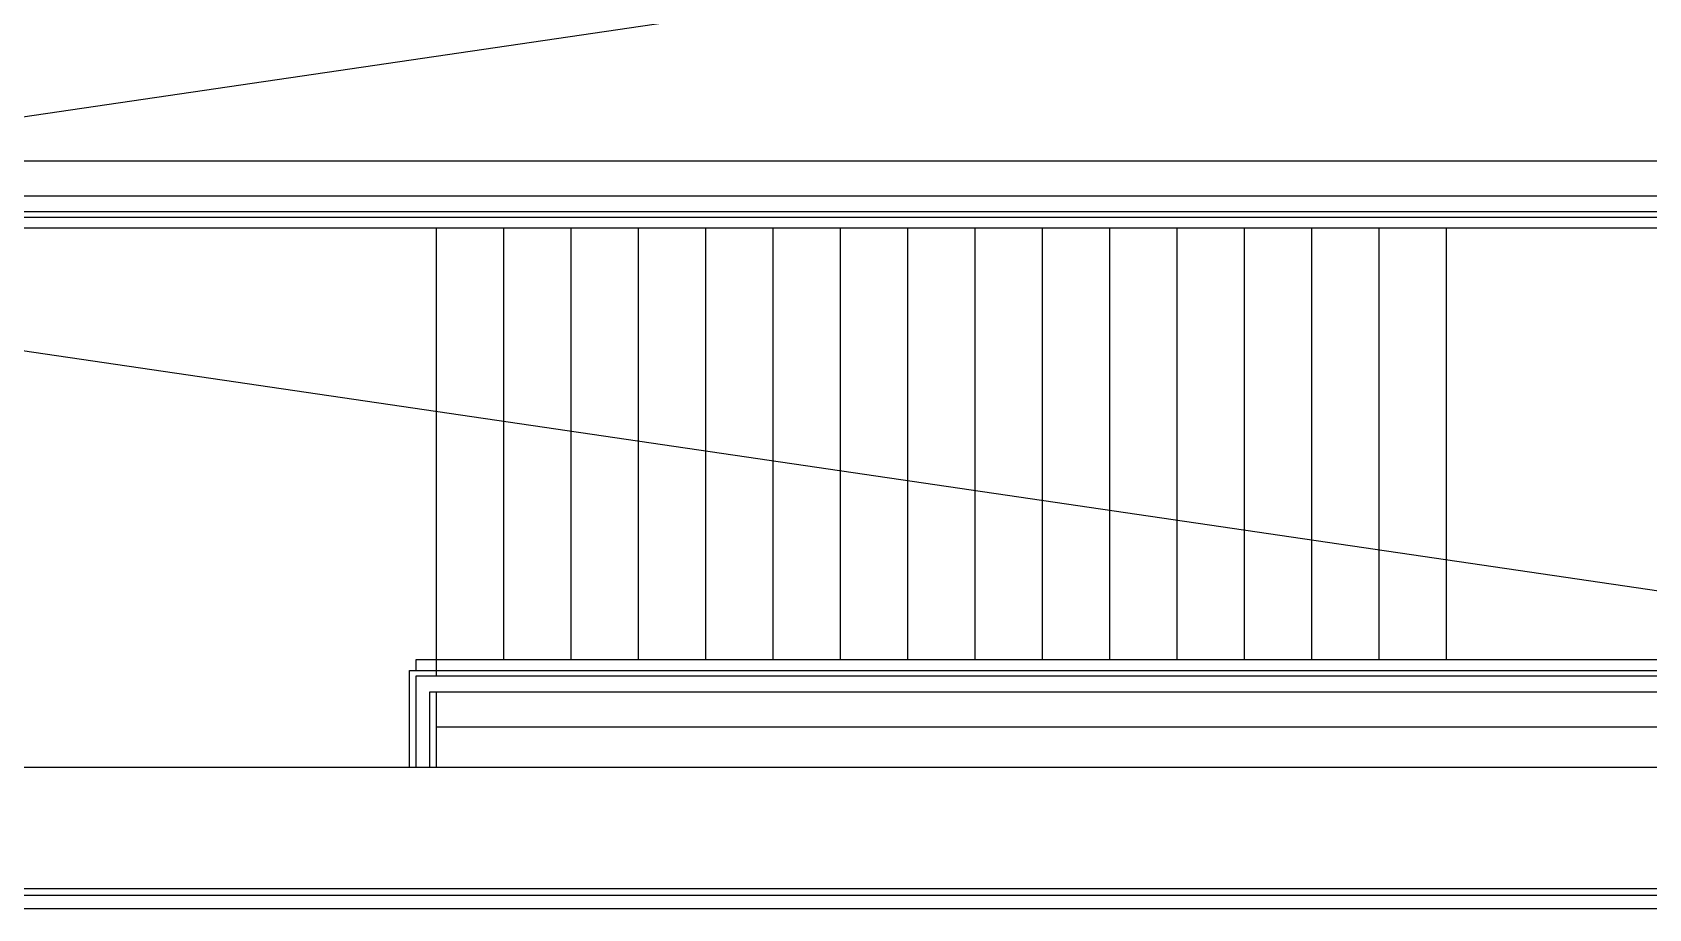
# Model space of a CAD drawing. Extents: x -163000 to 184253, y -124935 to 90032.
# Drawn here: x -114750 to -108750, y 30007 to 33258 of the extents above; entities that cross this region are included whole.
import ezdxf

# ---------------------------------------------------------------- set-up
doc = ezdxf.new("R2010")
doc.units = 0
doc.header["$LTSCALE"] = 1000
doc.header["$MEASUREMENT"] = 0
doc.layers.get('0').update_dxf_attribs({"linetype": 'CONTINUOUS'})
for name, color, linetype in [('stair', 1, 'CONTINUOUS'), ('void', 1, 'CONTINUOUS'), ('walc', 1, 'CONTINUOUS')]:
    doc.layers.add(name, color=color, linetype=linetype)

# ---------------------------------------------------------------- blocks, each defined once
blk = doc.blocks.new('s2118a')
at = {"layer": 'stair'}
for p, q in [((-125249.9, 32782.126), (-104199.9, 32782.126)), ((-125249.9, 32652.126), (-104174.9, 32652.126)), ((-125249.9, 32593.126), (-104124.9, 32593.126)), ((-125249.9, 32573.126), (-104124.9, 32573.126)), ((-125249.9, 32533.126), (-104249.9, 32533.126)), ((-113324.9, 30931.126), (-104249.9, 30931.126)), ((-113349.9, 30891.126), (-104249.9, 30891.126)), ((-113324.9, 30871.126), (-104249.9, 30871.126)), ((-113274.9, 30812.126), (-104249.9, 30812.126)), ((-113249.9, 30682.126), (-104249.9, 30682.126))]:
    blk.add_line(p, q, dxfattribs=at)
for points in [[(-113249.9, 30871.126), (-113249.9, 32533.126)], [(-112999.9, 30931.126), (-112999.9, 32533.126)], [(-112749.9, 30931.126), (-112749.9, 32533.126)], [(-112499.9, 30931.126), (-112499.9, 32533.126)], [(-112249.9, 30931.126), (-112249.9, 32533.126)], [(-111999.9, 30931.126), (-111999.9, 32533.126)], [(-111749.9, 30931.126), (-111749.9, 32533.126)], [(-111499.9, 30931.126), (-111499.9, 32533.126)], [(-111249.9, 30931.126), (-111249.9, 32533.126)], [(-110999.9, 30931.126), (-110999.9, 32533.126)], [(-110749.9, 30931.126), (-110749.9, 32533.126)], [(-110499.9, 30931.126), (-110499.9, 32533.126)], [(-110249.9, 30931.126), (-110249.9, 32533.126)], [(-109999.9, 30931.126), (-109999.9, 32533.126)], [(-109749.9, 30931.126), (-109749.9, 32533.126)], [(-109499.9, 30931.126), (-109499.9, 32533.126)], [(-113324.9, 30891.126), (-113324.9, 30931.126)], [(-113349.9, 30532.126), (-113349.9, 30891.126)], [(-113324.9, 30532.126), (-113324.9, 30871.126)], [(-113274.9, 30532.126), (-113274.9, 30812.126)], [(-113249.9, 30532.126), (-113249.9, 30812.126)], [(-131203.9, 30082.126), (-104199.9, 30082.126)], [(-131203.9, 30057.126), (-104174.9, 30057.126)], [(-131203.9, 30007.126), (-104124.9, 30007.126)]]:
    blk.add_lwpolyline(points, dxfattribs=at)
at = {"layer": 'void', "color": 1}
for p, q in [((-131203.9, 34486.132), (-104249.9, 30532.126)), ((-131237.9, 30532.126), (-104649.9, 34432.126))]:
    blk.add_line(p, q, dxfattribs=at)
at = {"layer": 'walc', "color": 4}
blk.add_lwpolyline([(-131203.9, 30532.126), (-104249.9, 30532.126)], dxfattribs=at)

msp = doc.modelspace()

# ---------------------------------------------------------------- block references
msp.add_blockref('s2118a', (0, 0))

doc.saveas('drawing.dxf')
